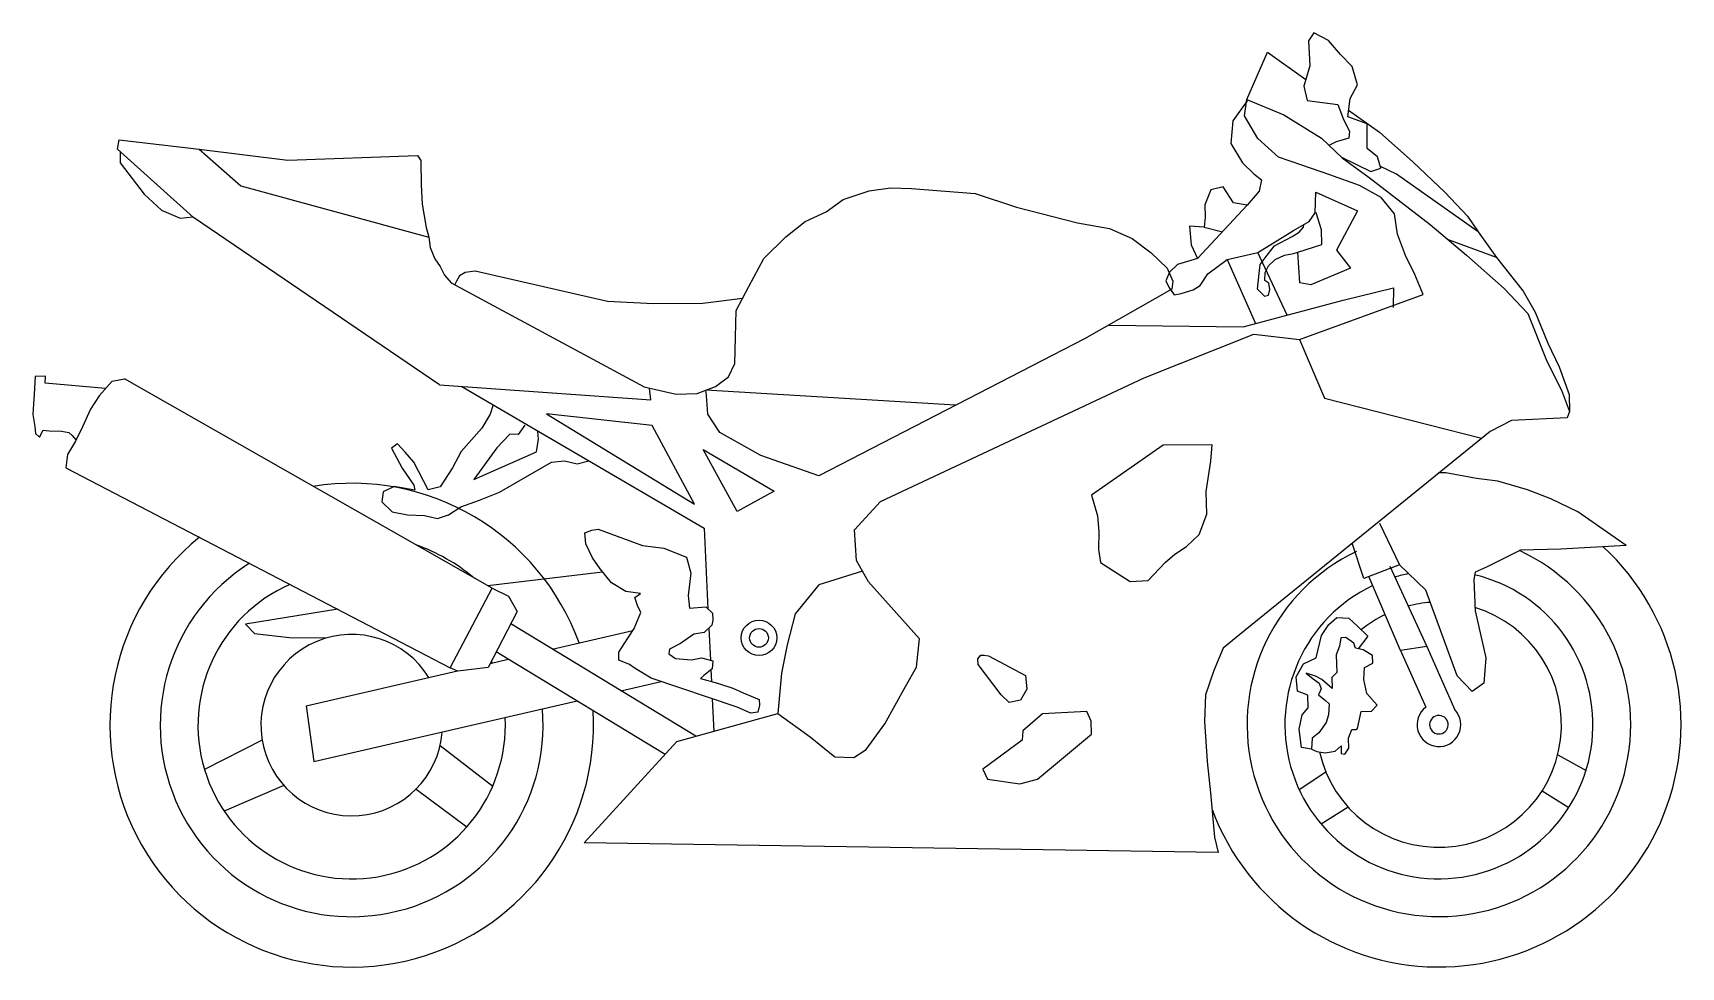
# Model space of a CAD drawing. Header units: millimetres. Extents: x -3212.16 to -3210.28, y 1770.11 to 1771.18.
import ezdxf

# ---------------------------------------------------------------- set-up
doc = ezdxf.new("R2010")
doc.units = ezdxf.units.MM
doc.header["$LTSCALE"] = 10
doc.layers.add('Veículos', color=2, linetype='Continuous')

msp = doc.modelspace()

# ---------------------------------------------------------------- linework, layer by layer
at = {"layer": 'Veículos'}
for p, q in [((-3210.6963, 1771.1804), (-3210.7027, 1771.1715)), ((-3210.7027, 1771.1715), (-3210.7009, 1771.1429)), ((-3210.6796, 1771.172), (-3210.6963, 1771.1804)), ((-3210.666, 1771.1559), (-3210.6796, 1771.172)), ((-3210.7733, 1771.1045), (-3210.7494, 1771.1584)), ((-3210.7494, 1771.1584), (-3210.7057, 1771.1272)), ((-3210.6525, 1771.142), (-3210.666, 1771.1559)), ((-3210.7009, 1771.1429), (-3210.708, 1771.1197)), ((-3210.6465, 1771.1212), (-3210.6525, 1771.142)), ((-3210.708, 1771.1197), (-3210.7043, 1771.1033)), ((-3210.6549, 1771.1056), (-3210.6465, 1771.1212)), ((-3210.7729, 1771.1029), (-3210.7893, 1771.0798)), ((-3210.7757, 1771.0856), (-3210.7733, 1771.1045)), ((-3210.7733, 1771.1045), (-3210.7307, 1771.0867)), ((-3210.7043, 1771.1033), (-3210.669, 1771.0988)), ((-3210.669, 1771.0988), (-3210.6627, 1771.0815)), ((-3210.6577, 1771.0847), (-3210.6549, 1771.1056)), ((-3210.6567, 1771.0922), (-3210.6214, 1771.0669)), ((-3210.7893, 1771.0798), (-3210.7915, 1771.0542)), ((-3210.7606, 1771.0598), (-3210.7757, 1771.0856)), ((-3210.7307, 1771.0867), (-3210.6879, 1771.0602)), ((-3210.6627, 1771.0815), (-3210.6556, 1771.0681)), ((-3210.6355, 1771.0764), (-3210.6577, 1771.0847)), ((-3210.6354, 1771.0482), (-3210.6355, 1771.0764)), ((-3212.0649, 1771.0475), (-3212.0631, 1771.0582)), ((-3212.0631, 1771.0582), (-3211.9717, 1771.0477)), ((-3210.7915, 1771.0542), (-3210.7782, 1771.0318)), ((-3210.7368, 1771.0386), (-3210.7606, 1771.0598)), ((-3210.6879, 1771.0602), (-3210.6641, 1771.0375)), ((-3210.6708, 1771.056), (-3210.6785, 1771.052)), ((-3210.6564, 1771.0603), (-3210.6708, 1771.056)), ((-3210.6556, 1771.0681), (-3210.6564, 1771.0603)), ((-3210.6214, 1771.0669), (-3210.5832, 1771.033)), ((-3211.978, 1770.9695), (-3212.0649, 1771.0475)), ((-3212.062, 1771.0449), (-3212.062, 1771.0321)), ((-3211.9717, 1771.0477), (-3211.924, 1771.0055)), ((-3211.9717, 1771.0477), (-3211.8703, 1771.0348)), ((-3211.8703, 1771.0348), (-3211.722, 1771.0402)), ((-3211.722, 1771.0402), (-3211.7179, 1771.0346)), ((-3211.7179, 1771.0346), (-3211.7178, 1771.0068)), ((-3210.7104, 1771.0291), (-3210.7368, 1771.0386)), ((-3210.6785, 1771.052), (-3210.679, 1771.0517)), ((-3210.665, 1771.0384), (-3210.6313, 1771.0222)), ((-3210.6641, 1771.0375), (-3210.633, 1771.015)), ((-3210.6235, 1771.0389), (-3210.6354, 1771.0482)), ((-3210.6198, 1771.0259), (-3210.6235, 1771.0389)), ((-3212.062, 1771.0321), (-3212.0346, 1770.9962)), ((-3210.7782, 1771.0318), (-3210.7651, 1771.0194)), ((-3210.7651, 1771.0194), (-3210.7565, 1771.0125)), ((-3210.6781, 1771.0183), (-3210.7104, 1771.0291)), ((-3210.6444, 1771.006), (-3210.6781, 1771.0183)), ((-3210.6313, 1771.0222), (-3210.6198, 1771.0259)), ((-3210.6018, 1771.0188), (-3210.6203, 1771.0277)), ((-3210.5085, 1770.953), (-3210.6018, 1771.0188)), ((-3210.5832, 1771.033), (-3210.5462, 1770.9979)), ((-3211.924, 1771.0055), (-3211.709, 1770.947)), ((-3211.7178, 1771.0068), (-3211.7167, 1770.9847)), ((-3211.2351, 1770.99), (-3211.205, 1770.9998)), ((-3211.205, 1770.9998), (-3211.1809, 1771.0034)), ((-3211.1809, 1771.0034), (-3211.1567, 1771.0025)), ((-3211.1567, 1771.0025), (-3211.084, 1770.9967)), ((-3210.8144, 1771.0011), (-3210.821, 1770.9839)), ((-3210.8002, 1771.0043), (-3210.8144, 1771.0011)), ((-3210.7884, 1770.9862), (-3210.8002, 1771.0043)), ((-3210.759, 1770.9997), (-3210.7728, 1770.9837)), ((-3210.7565, 1771.0125), (-3210.759, 1770.9997)), ((-3210.6951, 1770.9746), (-3210.6943, 1770.9983)), ((-3210.6943, 1770.9983), (-3210.6465, 1770.9772)), ((-3210.6193, 1770.9921), (-3210.6444, 1771.006)), ((-3210.633, 1771.015), (-3210.5633, 1770.9615)), ((-3210.5462, 1770.9979), (-3210.5206, 1770.9711)), ((-3212.0346, 1770.9962), (-3212.0147, 1770.9779)), ((-3211.7167, 1770.9847), (-3211.712, 1770.9581)), ((-3211.2544, 1770.9759), (-3211.2351, 1770.99)), ((-3211.084, 1770.9967), (-3211.0367, 1770.9813)), ((-3211.0367, 1770.9813), (-3210.9667, 1770.9634)), ((-3210.8294, 1770.9227), (-3210.7728, 1770.9837)), ((-3210.821, 1770.9839), (-3210.8207, 1770.9697)), ((-3210.7728, 1770.9837), (-3210.7884, 1770.9862)), ((-3210.6043, 1770.9736), (-3210.6193, 1770.9921)), ((-3212.0147, 1770.9779), (-3211.9935, 1770.9686)), ((-3211.9935, 1770.9686), (-3211.9789, 1770.9703)), ((-3211.6969, 1770.7779), (-3211.978, 1770.9695)), ((-3211.3005, 1770.9475), (-3211.2783, 1770.9647)), ((-3211.2783, 1770.9647), (-3211.2544, 1770.9759)), ((-3210.9667, 1770.9634), (-3210.9303, 1770.9567)), ((-3210.8389, 1770.9594), (-3210.8369, 1770.9381)), ((-3210.8218, 1770.9584), (-3210.8389, 1770.9594)), ((-3210.8207, 1770.9697), (-3210.8218, 1770.9584)), ((-3210.7197, 1770.9545), (-3210.7018, 1770.9647)), ((-3210.7082, 1770.9582), (-3210.7079, 1770.9613)), ((-3210.7018, 1770.9647), (-3210.6951, 1770.9746)), ((-3210.6937, 1770.9747), (-3210.6952, 1770.9745)), ((-3210.6877, 1770.9553), (-3210.6937, 1770.9747)), ((-3210.6465, 1770.9772), (-3210.6704, 1770.9321)), ((-3210.6009, 1770.9504), (-3210.6043, 1770.9736)), ((-3210.5633, 1770.9615), (-3210.5218, 1770.9263)), ((-3210.5206, 1770.9711), (-3210.5085, 1770.953)), ((-3211.712, 1770.9581), (-3211.709, 1770.947)), ((-3211.709, 1770.947), (-3211.7074, 1770.935)), ((-3211.3256, 1770.9227), (-3211.3005, 1770.9475)), ((-3210.9303, 1770.9567), (-3210.9043, 1770.9453)), ((-3210.9043, 1770.9453), (-3210.8827, 1770.9292)), ((-3210.8218, 1770.9584), (-3210.8011, 1770.9532)), ((-3210.7604, 1770.9293), (-3210.7197, 1770.9545)), ((-3210.7416, 1770.9369), (-3210.7214, 1770.9476)), ((-3210.7214, 1770.9476), (-3210.7134, 1770.9527)), ((-3210.7134, 1770.9527), (-3210.7082, 1770.9582)), ((-3210.6873, 1770.9386), (-3210.6877, 1770.9553)), ((-3210.5915, 1770.926), (-3210.6009, 1770.9504)), ((-3210.4877, 1770.9235), (-3210.5425, 1770.9439)), ((-3210.5085, 1770.953), (-3210.4877, 1770.9235)), ((-3211.7074, 1770.935), (-3211.7019, 1770.9222)), ((-3211.7019, 1770.9222), (-3211.6961, 1770.9135)), ((-3211.343, 1770.8905), (-3211.3256, 1770.9227)), ((-3210.8827, 1770.9292), (-3210.8641, 1770.9115)), ((-3210.8294, 1770.9227), (-3210.8525, 1770.9156)), ((-3210.8369, 1770.9381), (-3210.8294, 1770.9227)), ((-3210.8178, 1770.9049), (-3210.7956, 1770.9215)), ((-3210.7956, 1770.9215), (-3210.7604, 1770.9293)), ((-3210.7956, 1770.9215), (-3210.7631, 1770.8482)), ((-3210.7269, 1770.8579), (-3210.7604, 1770.9293)), ((-3210.7577, 1770.9155), (-3210.7499, 1770.9264)), ((-3210.7499, 1770.9264), (-3210.7416, 1770.9369)), ((-3210.7406, 1770.9213), (-3210.73, 1770.9264)), ((-3210.73, 1770.9264), (-3210.7198, 1770.9283)), ((-3210.7198, 1770.9283), (-3210.7149, 1770.9296)), ((-3210.7149, 1770.9296), (-3210.6873, 1770.9386)), ((-3210.7126, 1770.8949), (-3210.7149, 1770.9296)), ((-3210.6704, 1770.9321), (-3210.6546, 1770.9116)), ((-3210.5808, 1770.9044), (-3210.5915, 1770.926)), ((-3210.5218, 1770.9263), (-3210.4787, 1770.8881)), ((-3210.4877, 1770.9235), (-3210.4571, 1770.8852)), ((-3211.6961, 1770.9135), (-3211.6911, 1770.9036)), ((-3211.6911, 1770.9036), (-3211.6835, 1770.8949)), ((-3211.6737, 1770.9027), (-3211.6772, 1770.8966)), ((-3211.6674, 1770.9065), (-3211.6737, 1770.9027)), ((-3211.6558, 1770.908), (-3211.6674, 1770.9065)), ((-3211.5044, 1770.8734), (-3211.6558, 1770.908)), ((-3210.8616, 1770.9069), (-3210.8657, 1770.8969)), ((-3210.8641, 1770.9115), (-3210.8577, 1770.8965)), ((-3210.8525, 1770.9156), (-3210.8616, 1770.9069)), ((-3210.8267, 1770.8917), (-3210.8178, 1770.9049)), ((-3210.7608, 1770.8874), (-3210.7591, 1770.9052)), ((-3210.7591, 1770.9052), (-3210.7577, 1770.9155)), ((-3210.7524, 1770.8973), (-3210.7521, 1770.9065)), ((-3210.7521, 1770.9065), (-3210.7485, 1770.9141)), ((-3210.7485, 1770.9141), (-3210.7406, 1770.9213)), ((-3210.6546, 1770.9116), (-3210.7, 1770.8924)), ((-3210.5715, 1770.8814), (-3210.5808, 1770.9044)), ((-3211.6835, 1770.8949), (-3211.4626, 1770.7757)), ((-3211.6772, 1770.8966), (-3211.6793, 1770.8927)), ((-3211.3574, 1770.8629), (-3211.343, 1770.8905)), ((-3210.859, 1770.8874), (-3210.9589, 1770.8305)), ((-3210.8657, 1770.8969), (-3210.8624, 1770.8896)), ((-3210.8624, 1770.8896), (-3210.8561, 1770.8811)), ((-3210.8577, 1770.8965), (-3210.859, 1770.8874)), ((-3210.8481, 1770.8825), (-3210.8346, 1770.8866)), ((-3210.8346, 1770.8866), (-3210.8267, 1770.8917)), ((-3210.7608, 1770.8874), (-3210.7531, 1770.8795)), ((-3210.748, 1770.8942), (-3210.7524, 1770.8973)), ((-3210.7483, 1770.8807), (-3210.7468, 1770.8872)), ((-3210.7468, 1770.8872), (-3210.748, 1770.8942)), ((-3210.7, 1770.8924), (-3210.7126, 1770.8949)), ((-3210.6631, 1770.875), (-3210.6053, 1770.8891)), ((-3210.6053, 1770.8891), (-3210.6058, 1770.8664)), ((-3210.4787, 1770.8881), (-3210.4518, 1770.8597)), ((-3210.4571, 1770.8852), (-3210.4431, 1770.8613)), ((-3211.4519, 1770.8706), (-3211.5044, 1770.8734)), ((-3211.3955, 1770.8712), (-3211.4519, 1770.8706)), ((-3211.3502, 1770.8767), (-3211.3955, 1770.8712)), ((-3210.8561, 1770.8811), (-3210.8481, 1770.8825)), ((-3210.7775, 1770.8444), (-3210.6631, 1770.875)), ((-3210.7531, 1770.8795), (-3210.7483, 1770.8807)), ((-3210.7127, 1770.83), (-3210.5715, 1770.8814)), ((-3211.3582, 1770.8327), (-3211.3574, 1770.8629)), ((-3210.931, 1770.8464), (-3210.7775, 1770.8444)), ((-3210.4518, 1770.8597), (-3210.4301, 1770.805)), ((-3210.4431, 1770.8613), (-3210.4287, 1770.8259)), ((-3211.3589, 1770.8024), (-3211.3582, 1770.8327)), ((-3210.9589, 1770.8305), (-3211.2629, 1770.674)), ((-3210.8905, 1770.7859), (-3210.7652, 1770.8359)), ((-3210.7652, 1770.8359), (-3210.7127, 1770.83)), ((-3210.7127, 1770.83), (-3210.6843, 1770.7628)), ((-3210.4287, 1770.8259), (-3210.4159, 1770.7986)), ((-3211.3661, 1770.7871), (-3211.3589, 1770.8024)), ((-3210.4301, 1770.805), (-3210.4133, 1770.772)), ((-3210.4159, 1770.7986), (-3210.4043, 1770.7672)), ((-3212.1594, 1770.7875), (-3212.1606, 1770.7675)), ((-3212.1473, 1770.7878), (-3212.1594, 1770.7875)), ((-3212.148, 1770.78), (-3212.1473, 1770.7878)), ((-3212.0787, 1770.7739), (-3212.148, 1770.78)), ((-3212.0713, 1770.7823), (-3212.0861, 1770.7654)), ((-3212.0713, 1770.7823), (-3212.0569, 1770.7848)), ((-3211.6363, 1770.5455), (-3212.0569, 1770.7848)), ((-3211.6969, 1770.7779), (-3211.455, 1770.761)), ((-3211.6713, 1770.7761), (-3211.3939, 1770.614)), ((-3211.4626, 1770.7757), (-3211.4261, 1770.7675)), ((-3211.455, 1770.761), (-3211.4565, 1770.7743)), ((-3211.4019, 1770.7681), (-3211.381, 1770.7762)), ((-3211.3914, 1770.766), (-3211.3921, 1770.7719)), ((-3211.1063, 1770.7547), (-3211.3921, 1770.7719)), ((-3211.381, 1770.7762), (-3211.3661, 1770.7871)), ((-3211.1923, 1770.6448), (-3210.8905, 1770.7859)), ((-3210.4133, 1770.772), (-3210.4039, 1770.7476)), ((-3212.1612, 1770.7563), (-3212.1618, 1770.7441)), ((-3212.1606, 1770.7675), (-3212.1612, 1770.7563)), ((-3212.0861, 1770.7654), (-3212.096, 1770.7501)), ((-3211.6352, 1770.7552), (-3211.6388, 1770.7444)), ((-3211.4261, 1770.7675), (-3211.4019, 1770.7681)), ((-3211.3896, 1770.7446), (-3211.3914, 1770.766)), ((-3210.6843, 1770.7628), (-3210.5047, 1770.717)), ((-3210.4043, 1770.7672), (-3210.4039, 1770.7476)), ((-3212.1618, 1770.7441), (-3212.1597, 1770.7303)), ((-3212.096, 1770.7501), (-3212.1051, 1770.7299)), ((-3211.6388, 1770.7444), (-3211.6481, 1770.7286)), ((-3211.4536, 1770.7317), (-3211.5742, 1770.7449)), ((-3211.5742, 1770.7449), (-3211.405, 1770.6415)), ((-3211.376, 1770.7235), (-3211.3896, 1770.7446)), ((-3210.4705, 1770.7372), (-3210.4949, 1770.7249)), ((-3210.4067, 1770.7402), (-3210.4705, 1770.7372)), ((-3210.4039, 1770.7476), (-3210.4067, 1770.7402)), ((-3212.1597, 1770.7303), (-3212.1587, 1770.7225)), ((-3212.1587, 1770.7225), (-3212.1542, 1770.7183)), ((-3212.1542, 1770.7183), (-3212.1501, 1770.7262)), ((-3212.1501, 1770.7262), (-3212.1431, 1770.7255)), ((-3212.1431, 1770.7255), (-3212.1293, 1770.725)), ((-3212.1293, 1770.725), (-3212.1206, 1770.7235)), ((-3212.1206, 1770.7235), (-3212.117, 1770.7201)), ((-3212.117, 1770.7201), (-3212.1125, 1770.7149)), ((-3212.1051, 1770.7299), (-3212.113, 1770.7138)), ((-3211.6481, 1770.7286), (-3211.6718, 1770.7018)), ((-3211.6162, 1770.7218), (-3211.6312, 1770.706)), ((-3211.6066, 1770.7211), (-3211.6162, 1770.7218)), ((-3211.5991, 1770.7318), (-3211.6066, 1770.7211)), ((-3211.5859, 1770.7014), (-3211.5833, 1770.7159)), ((-3211.5833, 1770.7159), (-3211.5842, 1770.7252)), ((-3211.405, 1770.6415), (-3211.4536, 1770.7317)), ((-3211.329, 1770.6973), (-3211.376, 1770.7235)), ((-3210.4949, 1770.7249), (-3210.7813, 1770.4926)), ((-3212.1223, 1770.6985), (-3212.124, 1770.6833)), ((-3212.113, 1770.7138), (-3212.1223, 1770.6985)), ((-3211.7449, 1770.7107), (-3211.7516, 1770.7056)), ((-3211.7516, 1770.7056), (-3211.7393, 1770.6826)), ((-3211.7359, 1770.7012), (-3211.7449, 1770.7107)), ((-3211.7259, 1770.6898), (-3211.7359, 1770.7012)), ((-3211.6718, 1770.7018), (-3211.682, 1770.6831)), ((-3211.6312, 1770.706), (-3211.6573, 1770.6698)), ((-3211.6573, 1770.6698), (-3211.5859, 1770.7014)), ((-3211.3562, 1770.6334), (-3211.395, 1770.7042)), ((-3211.395, 1770.7042), (-3211.314, 1770.6565)), ((-3211.2629, 1770.674), (-3211.329, 1770.6973)), ((-3210.8689, 1770.7091), (-3210.9508, 1770.6519)), ((-3210.8127, 1770.7095), (-3210.8689, 1770.7091)), ((-3210.8143, 1770.6907), (-3210.8127, 1770.7095)), ((-3212.124, 1770.6833), (-3211.6844, 1770.4545)), ((-3211.7393, 1770.6826), (-3211.7262, 1770.6635)), ((-3211.7096, 1770.6581), (-3211.7259, 1770.6898)), ((-3211.682, 1770.6831), (-3211.696, 1770.6614)), ((-3211.6279, 1770.6553), (-3211.5684, 1770.6898)), ((-3211.5684, 1770.6898), (-3211.5539, 1770.6911)), ((-3211.5539, 1770.6911), (-3211.5392, 1770.6876)), ((-3211.5392, 1770.6876), (-3211.5259, 1770.6911)), ((-3210.8197, 1770.6562), (-3210.8143, 1770.6907)), ((-3210.5456, 1770.6775), (-3210.5537, 1770.6773)), ((-3210.5104, 1770.6711), (-3210.5456, 1770.6775)), ((-3211.7485, 1770.662), (-3211.761, 1770.6558)), ((-3211.7251, 1770.6577), (-3211.7485, 1770.662)), ((-3211.7262, 1770.6635), (-3211.7251, 1770.6577)), ((-3211.696, 1770.6614), (-3211.7096, 1770.6581)), ((-3210.4861, 1770.6681), (-3210.5104, 1770.6711)), ((-3210.452, 1770.6581), (-3210.4861, 1770.6681)), ((-3210.4252, 1770.6479), (-3210.452, 1770.6581)), ((-3211.761, 1770.6558), (-3211.7627, 1770.6441)), ((-3211.7627, 1770.6441), (-3211.7507, 1770.6328)), ((-3211.6865, 1770.6295), (-3211.6722, 1770.6386)), ((-3211.6722, 1770.6386), (-3211.6509, 1770.646)), ((-3211.6509, 1770.646), (-3211.6279, 1770.6553)), ((-3211.314, 1770.6565), (-3211.3562, 1770.6334)), ((-3211.222, 1770.6121), (-3211.1923, 1770.6448)), ((-3210.9508, 1770.6519), (-3210.944, 1770.6281)), ((-3210.819, 1770.6302), (-3210.8197, 1770.6562)), ((-3210.3946, 1770.6329), (-3210.4252, 1770.6479)), ((-3211.7507, 1770.6328), (-3211.7332, 1770.6293)), ((-3211.7332, 1770.6293), (-3211.7137, 1770.6288)), ((-3211.7137, 1770.6288), (-3211.699, 1770.6253)), ((-3211.699, 1770.6253), (-3211.6865, 1770.6295)), ((-3210.944, 1770.6281), (-3210.9425, 1770.6104)), ((-3210.8278, 1770.607), (-3210.819, 1770.6302)), ((-3210.6215, 1770.62), (-3210.5986, 1770.5723)), ((-3210.3392, 1770.5944), (-3210.3946, 1770.6329)), ((-3211.5306, 1770.609), (-3211.5224, 1770.6119)), ((-3211.5293, 1770.5963), (-3211.5306, 1770.609)), ((-3211.5224, 1770.6119), (-3211.5152, 1770.613)), ((-3211.5152, 1770.613), (-3211.4646, 1770.5942)), ((-3211.3939, 1770.614), (-3211.3896, 1770.522)), ((-3211.2197, 1770.5772), (-3211.222, 1770.6121)), ((-3210.9425, 1770.6104), (-3210.943, 1770.5896)), ((-3210.8421, 1770.5931), (-3210.8278, 1770.607)), ((-3211.5216, 1770.5801), (-3211.5293, 1770.5963)), ((-3211.4646, 1770.5942), (-3211.44, 1770.5912)), ((-3211.44, 1770.5912), (-3211.4142, 1770.5809)), ((-3210.943, 1770.5896), (-3210.9406, 1770.5751)), ((-3210.8666, 1770.5748), (-3210.8554, 1770.5845)), ((-3210.8554, 1770.5845), (-3210.8421, 1770.5931)), ((-3210.6393, 1770.5568), (-3210.6528, 1770.5969)), ((-3210.46, 1770.589), (-3210.4982, 1770.5699)), ((-3210.4141, 1770.5902), (-3210.46, 1770.589)), ((-3210.3392, 1770.5944), (-3210.4141, 1770.5902)), ((-3211.5102, 1770.5639), (-3211.6413, 1770.5484)), ((-3211.5131, 1770.5675), (-3211.5216, 1770.5801)), ((-3211.5, 1770.5515), (-3211.5131, 1770.5675)), ((-3211.4142, 1770.5809), (-3211.4092, 1770.5628)), ((-3211.2128, 1770.5651), (-3211.2626, 1770.5494)), ((-3211.206, 1770.5529), (-3211.2197, 1770.5772)), ((-3210.9406, 1770.5751), (-3210.9067, 1770.553)), ((-3210.8798, 1770.5609), (-3210.8666, 1770.5748)), ((-3210.5986, 1770.5723), (-3210.6393, 1770.5568)), ((-3210.6094, 1770.5708), (-3210.5672, 1770.4788)), ((-3210.5685, 1770.5431), (-3210.5986, 1770.5723)), ((-3210.512, 1770.5638), (-3210.5136, 1770.5555)), ((-3210.4982, 1770.5699), (-3210.512, 1770.5638)), ((-3211.6844, 1770.4545), (-3211.6363, 1770.5455)), ((-3211.6363, 1770.5455), (-3211.6179, 1770.5365)), ((-3211.4834, 1770.5419), (-3211.5, 1770.5515)), ((-3211.4092, 1770.5628), (-3211.4122, 1770.5373)), ((-3211.2626, 1770.5494), (-3211.2897, 1770.5164)), ((-3211.1477, 1770.4875), (-3211.206, 1770.5529)), ((-3210.9067, 1770.553), (-3210.8859, 1770.5545)), ((-3210.8859, 1770.5545), (-3210.8798, 1770.5609)), ((-3210.5974, 1770.4744), (-3210.6336, 1770.5589)), ((-3210.5136, 1770.5555), (-3210.5125, 1770.5376)), ((-3211.6179, 1770.5365), (-3211.608, 1770.5187)), ((-3211.4669, 1770.5396), (-3211.4834, 1770.5419)), ((-3211.4732, 1770.5348), (-3211.4669, 1770.5396)), ((-3211.4702, 1770.5258), (-3211.4732, 1770.5348)), ((-3211.4664, 1770.5177), (-3211.4702, 1770.5258)), ((-3211.4122, 1770.5373), (-3211.4109, 1770.5227)), ((-3210.5326, 1770.4452), (-3210.5685, 1770.5431)), ((-3210.5125, 1770.5376), (-3210.5121, 1770.5198)), ((-3211.813, 1770.5214), (-3211.9186, 1770.5044)), ((-3211.608, 1770.5187), (-3211.6411, 1770.4548)), ((-3211.4741, 1770.4993), (-3211.4664, 1770.5177)), ((-3211.4109, 1770.5227), (-3211.3919, 1770.5241)), ((-3211.3919, 1770.5241), (-3211.3844, 1770.517)), ((-3211.3842, 1770.5088), (-3211.385, 1770.5034)), ((-3211.3844, 1770.517), (-3211.3842, 1770.5088)), ((-3211.2897, 1770.5164), (-3211.2991, 1770.4809)), ((-3210.6794, 1770.5041), (-3210.67, 1770.512)), ((-3210.67, 1770.512), (-3210.6564, 1770.5114)), ((-3210.6564, 1770.5114), (-3210.6465, 1770.502)), ((-3210.5121, 1770.5198), (-3210.4996, 1770.4658)), ((-3211.9186, 1770.5044), (-3211.9084, 1770.4938)), ((-3211.9084, 1770.4938), (-3211.8683, 1770.489)), ((-3211.8683, 1770.489), (-3211.8257, 1770.4887)), ((-3211.4034, 1770.3762), (-3211.6153, 1770.5047)), ((-3211.5678, 1770.4759), (-3211.4755, 1770.4971)), ((-3211.4916, 1770.4725), (-3211.4811, 1770.4882)), ((-3211.4811, 1770.4882), (-3211.4741, 1770.4993)), ((-3211.4056, 1770.4928), (-3211.4209, 1770.4824)), ((-3211.3939, 1770.495), (-3211.4056, 1770.4928)), ((-3211.385, 1770.5034), (-3211.3939, 1770.495)), ((-3211.3885, 1770.5), (-3211.3868, 1770.4632)), ((-3210.7813, 1770.4926), (-3210.8003, 1770.4771)), ((-3210.6939, 1770.466), (-3210.6878, 1770.4913)), ((-3210.6878, 1770.4913), (-3210.6794, 1770.5041)), ((-3210.6655, 1770.4889), (-3210.6672, 1770.4792)), ((-3210.6597, 1770.4891), (-3210.6655, 1770.4889)), ((-3210.6509, 1770.4825), (-3210.6597, 1770.4891)), ((-3210.6465, 1770.502), (-3210.6346, 1770.4907)), ((-3210.6346, 1770.4907), (-3210.6457, 1770.4762)), ((-3211.6181, 1770.4643), (-3211.6319, 1770.4727)), ((-3211.4914, 1770.4634), (-3211.4916, 1770.4725)), ((-3211.4335, 1770.4758), (-3211.4342, 1770.4703)), ((-3211.4342, 1770.4703), (-3211.4268, 1770.465)), ((-3211.4209, 1770.4824), (-3211.4335, 1770.4758)), ((-3211.2991, 1770.4809), (-3211.3056, 1770.4484)), ((-3211.1512, 1770.4554), (-3211.1477, 1770.4875)), ((-3211.0776, 1770.4689), (-3211.0735, 1770.469)), ((-3211.0735, 1770.469), (-3211.0685, 1770.4683)), ((-3210.8003, 1770.4771), (-3210.8109, 1770.4513)), ((-3210.6672, 1770.4792), (-3210.6708, 1770.4695)), ((-3210.6708, 1770.4695), (-3210.6706, 1770.4589)), ((-3210.6488, 1770.4768), (-3210.6509, 1770.4825)), ((-3210.6401, 1770.4751), (-3210.6488, 1770.4768)), ((-3210.6293, 1770.4686), (-3210.6401, 1770.4751)), ((-3210.5672, 1770.4788), (-3210.5974, 1770.4744)), ((-3210.5974, 1770.4744), (-3210.5685, 1770.4094)), ((-3210.5672, 1770.4788), (-3210.5353, 1770.4066)), ((-3211.8491, 1770.4111), (-3211.676, 1770.451)), ((-3211.6757, 1770.4508), (-3211.6844, 1770.4545)), ((-3211.6411, 1770.4548), (-3211.6757, 1770.4508)), ((-3211.6387, 1770.4596), (-3211.6181, 1770.4643)), ((-3211.4387, 1770.3555), (-3211.6181, 1770.4643)), ((-3211.4795, 1770.4582), (-3211.4914, 1770.4634)), ((-3211.473, 1770.4538), (-3211.4795, 1770.4582)), ((-3211.4545, 1770.4425), (-3211.473, 1770.4538)), ((-3211.4268, 1770.465), (-3211.4086, 1770.4636)), ((-3211.4086, 1770.4636), (-3211.3968, 1770.4658)), ((-3211.3968, 1770.4658), (-3211.3839, 1770.4624)), ((-3211.3846, 1770.4533), (-3211.3945, 1770.4458)), ((-3211.3866, 1770.4518), (-3211.3863, 1770.4519)), ((-3211.3863, 1770.4521), (-3211.3857, 1770.4389)), ((-3211.3839, 1770.4624), (-3211.3846, 1770.4533)), ((-3211.1638, 1770.4333), (-3211.1512, 1770.4554)), ((-3211.0807, 1770.4647), (-3211.0776, 1770.4689)), ((-3211.0806, 1770.4582), (-3211.0807, 1770.4647)), ((-3211.0543, 1770.4236), (-3211.0806, 1770.4582)), ((-3211.0685, 1770.4683), (-3211.0262, 1770.4456)), ((-3210.8109, 1770.4513), (-3210.8204, 1770.4236)), ((-3210.7166, 1770.4442), (-3210.7083, 1770.4589)), ((-3210.7083, 1770.4589), (-3210.6939, 1770.466)), ((-3210.6706, 1770.4589), (-3210.6703, 1770.4492)), ((-3210.6392, 1770.4413), (-3210.6386, 1770.4548)), ((-3210.6386, 1770.4548), (-3210.629, 1770.4599)), ((-3210.629, 1770.4599), (-3210.6293, 1770.4686)), ((-3210.4996, 1770.4658), (-3210.5019, 1770.4368)), ((-3211.4891, 1770.4282), (-3211.4433, 1770.4387)), ((-3211.3562, 1770.4094), (-3211.4545, 1770.4425)), ((-3211.3945, 1770.4458), (-3211.398, 1770.4421)), ((-3211.398, 1770.4421), (-3211.3788, 1770.4371)), ((-3211.3788, 1770.4371), (-3211.3613, 1770.4311)), ((-3211.3056, 1770.4484), (-3211.3098, 1770.4021)), ((-3211.1874, 1770.3906), (-3211.1638, 1770.4333)), ((-3211.0262, 1770.4456), (-3211.025, 1770.43)), ((-3210.7152, 1770.4278), (-3210.7166, 1770.4442)), ((-3210.7051, 1770.4484), (-3210.6972, 1770.4418)), ((-3210.6944, 1770.4448), (-3210.7051, 1770.4484)), ((-3210.6972, 1770.4418), (-3210.6903, 1770.4371)), ((-3210.6875, 1770.4411), (-3210.6944, 1770.4448)), ((-3210.6903, 1770.4371), (-3210.6882, 1770.4304)), ((-3210.6757, 1770.4307), (-3210.6875, 1770.4411)), ((-3210.6703, 1770.4492), (-3210.676, 1770.4433)), ((-3210.676, 1770.4433), (-3210.6757, 1770.4307)), ((-3210.6359, 1770.425), (-3210.6392, 1770.4413)), ((-3210.5154, 1770.4274), (-3210.5326, 1770.4452)), ((-3210.5019, 1770.4368), (-3210.5154, 1770.4274)), ((-3211.8406, 1770.3472), (-3211.5394, 1770.4166)), ((-3211.3847, 1770.419), (-3211.383, 1770.3818)), ((-3211.3613, 1770.4311), (-3211.3494, 1770.426)), ((-3211.3494, 1770.426), (-3211.3309, 1770.4182)), ((-3211.3309, 1770.4182), (-3211.3308, 1770.4119)), ((-3211.0451, 1770.4148), (-3211.0543, 1770.4236)), ((-3211.032, 1770.4176), (-3211.0451, 1770.4148)), ((-3211.025, 1770.43), (-3211.032, 1770.4176)), ((-3210.8204, 1770.4236), (-3210.8217, 1770.393)), ((-3210.7035, 1770.4233), (-3210.7152, 1770.4278)), ((-3210.7031, 1770.4088), (-3210.7035, 1770.4233)), ((-3210.6882, 1770.4304), (-3210.691, 1770.4236)), ((-3210.691, 1770.4236), (-3210.6831, 1770.417)), ((-3210.6831, 1770.417), (-3210.6791, 1770.4133)), ((-3210.6791, 1770.4133), (-3210.6798, 1770.4007)), ((-3210.624, 1770.4117), (-3210.6359, 1770.425)), ((-3211.8491, 1770.4111), (-3211.8406, 1770.3472)), ((-3211.4253, 1770.3701), (-3211.3098, 1770.4021)), ((-3211.3406, 1770.4025), (-3211.3562, 1770.4094)), ((-3211.3324, 1770.4036), (-3211.3406, 1770.4025)), ((-3211.3308, 1770.4119), (-3211.3324, 1770.4036)), ((-3211.3098, 1770.4021), (-3211.2728, 1770.3754)), ((-3211.007, 1770.4018), (-3211.0295, 1770.3824)), ((-3210.9563, 1770.4047), (-3211.007, 1770.4018)), ((-3210.9511, 1770.3934), (-3210.9563, 1770.4047)), ((-3210.7132, 1770.3844), (-3210.7097, 1770.4009)), ((-3210.7097, 1770.4009), (-3210.7031, 1770.4088)), ((-3210.6798, 1770.4007), (-3210.6824, 1770.3919)), ((-3210.6465, 1770.3851), (-3210.6422, 1770.4045)), ((-3210.6422, 1770.4045), (-3210.6306, 1770.4048)), ((-3210.6306, 1770.4048), (-3210.624, 1770.4117)), ((-3211.2728, 1770.3754), (-3211.2446, 1770.3528)), ((-3211.2085, 1770.361), (-3211.1874, 1770.3906)), ((-3211.0295, 1770.3824), (-3211.0301, 1770.3717)), ((-3211.0126, 1770.3271), (-3210.9507, 1770.3786)), ((-3210.9507, 1770.3786), (-3210.9511, 1770.3934)), ((-3210.8217, 1770.393), (-3210.8185, 1770.3472)), ((-3210.7107, 1770.3632), (-3210.7132, 1770.3844)), ((-3210.6908, 1770.3801), (-3210.6984, 1770.3741)), ((-3210.6824, 1770.3919), (-3210.6908, 1770.3801)), ((-3210.6569, 1770.3742), (-3210.6532, 1770.384)), ((-3210.6532, 1770.384), (-3210.6484, 1770.3841)), ((-3210.6484, 1770.3841), (-3210.6465, 1770.3851)), ((-3211.8995, 1770.3719), (-3211.9655, 1770.3381)), ((-3211.696, 1770.3656), (-3211.6357, 1770.3193)), ((-3211.5314, 1770.2542), (-3211.4253, 1770.3701)), ((-3211.2228, 1770.3519), (-3211.2085, 1770.361)), ((-3211.0301, 1770.3717), (-3211.0751, 1770.3386)), ((-3210.6991, 1770.3616), (-3210.7107, 1770.3632)), ((-3210.6984, 1770.3741), (-3210.6991, 1770.3616)), ((-3210.6991, 1770.3616), (-3210.6932, 1770.3588)), ((-3210.6932, 1770.3588), (-3210.6835, 1770.3571)), ((-3210.6835, 1770.3571), (-3210.672, 1770.3593)), ((-3210.672, 1770.3593), (-3210.6653, 1770.3653)), ((-3210.6653, 1770.3653), (-3210.6651, 1770.3566)), ((-3210.6651, 1770.3566), (-3210.6612, 1770.3557)), ((-3210.6612, 1770.3557), (-3210.6566, 1770.3626)), ((-3210.6566, 1770.3626), (-3210.6569, 1770.3742)), ((-3211.2446, 1770.3528), (-3211.2228, 1770.3519)), ((-3211.0751, 1770.3386), (-3211.0699, 1770.3273)), ((-3210.8185, 1770.3472), (-3210.8146, 1770.3116)), ((-3210.4175, 1770.3548), (-3210.3851, 1770.3371)), ((-3211.8747, 1770.3199), (-3211.9429, 1770.2906)), ((-3211.0699, 1770.3273), (-3211.0329, 1770.3217)), ((-3211.0329, 1770.3217), (-3211.0126, 1770.3271)), ((-3210.6827, 1770.335), (-3210.7131, 1770.3148)), ((-3211.7235, 1770.3158), (-3211.6654, 1770.2725)), ((-3210.8146, 1770.3116), (-3210.8103, 1770.2608)), ((-3210.4354, 1770.3137), (-3210.4047, 1770.2949)), ((-3210.6573, 1770.2951), (-3210.6882, 1770.2758)), ((-3210.8058, 1770.2432), (-3211.5314, 1770.2542)), ((-3210.8103, 1770.2608), (-3210.8058, 1770.2432))]:
    msp.add_line(p, q, dxfattribs=at)
for radius in [0.0203, 0.0107]:
    msp.add_circle((-3211.3312, 1770.4887), radius, dxfattribs=at)
for centre, radius, start, end in [((-3211.7972, 1770.3889), 0.2766, 19.8723, 99.149), ((-3211.7972, 1770.3889), 0.2766, 129.024, 3.4237), ((-3211.7972, 1770.3889), 0.219, 50.3173, 70.4286), ((-3210.5534, 1770.3894), 0.277, 200.4852, 47.2922), ((-3210.5534, 1770.3894), 0.2194, 115.4485, 65.1254), ((-3211.7972, 1770.3889), 0.219, 122.29, 4.8549), ((-3211.7972, 1770.3889), 0.1758, 113.6823, 2.8418), ((-3210.5534, 1770.3894), 0.1762, 115.4485, 76.5888), ((-3210.5534, 1770.3894), 0.1762, 101.3495, 106.5686), ((-3210.5534, 1770.3894), 0.1402, 94.0606, 104.4792), ((-3210.5534, 1770.3894), 0.1402, 192.8062, 72.8871), ((-3210.5534, 1770.3894), 0.1402, 116.0175, 129.2875), ((-3211.7972, 1770.3889), 0.1038, 31.6462, 355.643), ((-3211.7972, 1770.3889), 0.1758, 23.869, 24.6109), ((-3210.5534, 1770.3894), 0.025, 126.9031, 43.5663), ((-3210.5534, 1770.3894), 0.0106, 88.5192, 86.7642)]:
    msp.add_arc(centre, radius, start, end, dxfattribs=at)

doc.saveas('drawing.dxf')
